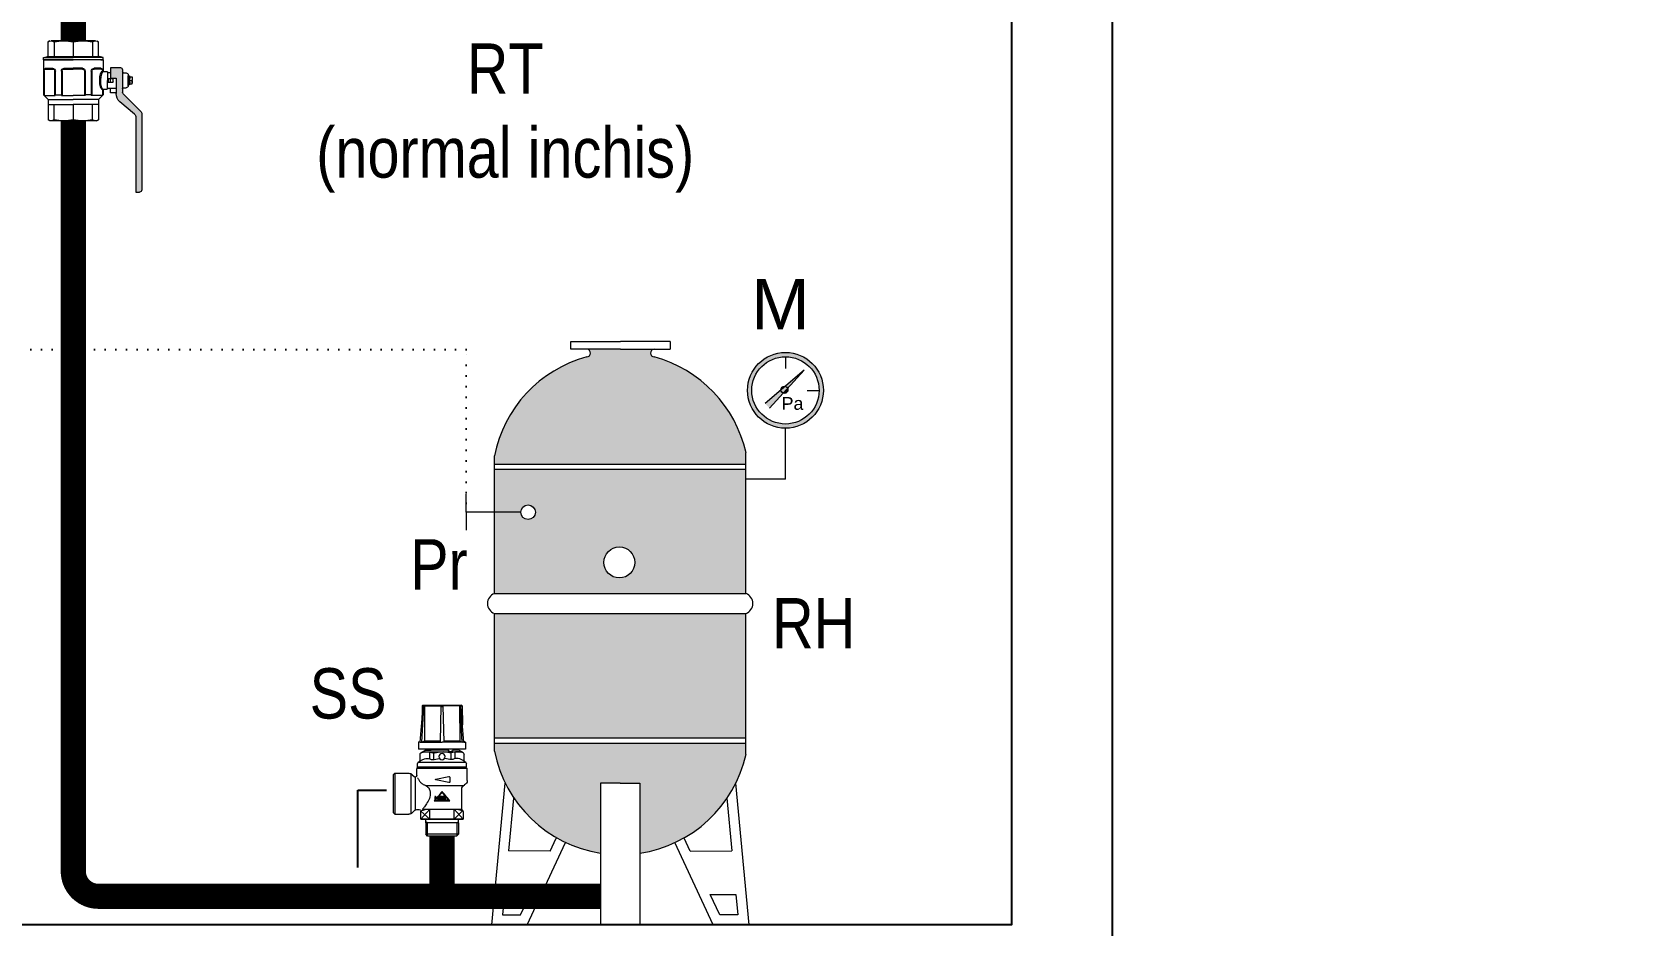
# Model space of a CAD drawing. Extents: x 2569 to 19597, y 1825 to 16548.
# Drawn here: x 16398 to 19597, y 9950 to 11726 of the extents above; entities that cross this region are included whole.
import ezdxf
from ezdxf import colors
from ezdxf.entities.mleader import LeaderData, LeaderLine
from ezdxf.math import Vec2, Vec3

# ---------------------------------------------------------------- set-up
doc = ezdxf.new("R2010")
doc.units = 0
doc.linetypes.add('ACAD_ISO07W100', pattern=[3, 0, -3])
for name, color, linetype, lineweight in [('S_TEXT', 7, 'Continuous', 15), ('SAN-MC-Circuit_Informatii', 121, 'ACAD_ISO07W100', 25), ('SAN-MC-COLD WATER', 5, 'Continuous', 30), ('SAN-MC-RAIN WATER', 106, 'PLUVIALA_LINE', 13), ('SAN-MC-TEXT', 7, 'Continuous', 5), ('SAN-MC-VALVE', 7, 'Continuous', 5)]:
    doc.layers.add(name, color=color, linetype=linetype, lineweight=lineweight)
doc.styles.get("Standard").update_dxf_attribs({"font": 'arial.ttf'})
doc.styles.add('Text 100', font='ARIALN.TTF', dxfattribs={"height": 100})
doc.linetypes.add('PLUVIALA_LINE', pattern='A,300,-100,["P",Standard,S=0.5,R=0,X=-2,Y=-1],-120', length=520)
doc.dimstyles.get("Standard").update_dxf_attribs({"dimtxt": 0.18, "dimasz": 0.18, "dimexe": 0.18, "dimexo": 0.0625, "dimgap": 0.09, "dimtad": 0, "dimtih": 1, "dimtoh": 1, "dimdec": 4, "dimzin": 0, "dimdsep": 46, "dimtxsty": 'Standard', "dimcen": 0.09, "dimadec": 0, "dimazin": 0, "dimtfac": 1, "dimtdec": 4, "dimtofl": 0, "dimtmove": 0, "dimatfit": 3, "dimfxl": 1, "dimtolj": 1, "dimtzin": 0, "dimarcsym": 0})

# ---------------------------------------------------------------- blocks, each defined once
blk = doc.blocks.new('A$C26137C86')
at = {"layer": 'SAN-MC-TEXT', "ltscale": 2}
h = blk.add_hatch(color=96, dxfattribs=at)
h.set_gradient(color1=(0, 127, 0), one_color=1, tint=1, name='INVCYLINDER')
h.paths.add_polyline_path([(251.6, 195.5), (251.6, 217.8, 0.277817), (69.4, 408.4, -0.923408), (69, 424.1), (2.3, 424.1), (-66.1, 424.1, -1.031022), (-64.9, 408.4, 0.284409), (-248.4, 211.7), (-248.4, 195.5)])
h.paths.add_polyline_path([(-248.4, 185.5), (-248.4, 99.7), (-195.8, 99.7, -1), (-166.8, 99.7, -1), (-195.8, 99.7), (-248.4, 99.7), (-248.4, -61.8), (251.6, -61.8), (251.6, 185.5)])
h.paths.add_polyline_path([(30.8, 0, -1), (-30.8, 0, -1)], flags=16)
h.paths.add_polyline_path([(-248.4, -101.6), (-248.4, -348.9), (251.6, -348.9), (251.6, -101.6)])
h.paths.add_polyline_path([(-37.4, -438.7), (1.6, -438.7), (40.6, -438.7), (40.6, -577.9, 0.309102), (251.6, -381.2), (251.6, -358.9), (-248.4, -358.9), (-248.4, -375.1, 0.314399), (-37.4, -577.7)])
at = {"layer": 'SAN-MC-TEXT'}
h = blk.add_hatch(color=256, dxfattribs=at)
edge = h.paths.add_edge_path()
edge.add_arc((330.1, 342), 75.4, 0, 360)
edge = h.paths.add_edge_path(flags=17)
edge.add_arc((330.1, 342), 66.9, 0, 360)
blk.add_hatch(color=1, dxfattribs=at).paths.add_polyline_path([(367.3, 381.9), (298.5, 306.5), (289.7, 315.9)])
h = blk.add_hatch(color=7, dxfattribs=at)
h.paths.add_polyline_path([(334.5, 345.9, -0.10205), (335.1, 343.1, -0.510246), (325.8, 336.4)])
h.paths.add_polyline_path([(329.8, 350), (320.9, 342.4, -0.025646), (320.9, 343.1, -0.493743)])
for p, q in [((-96.6, 424.1), (-96.6, 439.3)), ((-96.6, 439.3), (2.3, 439.3)), ((2.3, 424.1), (-96.6, 424.1)), ((101.2, 439.3), (2.3, 439.3)), ((2.3, 424.1), (101.2, 424.1)), ((101.2, 439.3), (101.2, 424.1)), ((-248.4, 211.7), (-248.4, -61.8)), ((-248.4, 195.5), (251.6, 195.5)), ((251.6, -61.8), (251.6, 217.8)), ((-248.4, 185.5), (251.6, 185.5)), ((330.4, 165.6), (251.6, 165.6)), ((-304.1, 99.7), (-304.1, 135.5)), ((-195.8, 99.7), (-304.1, 99.7)), ((-304.1, 99.7), (-304.1, 63.9)), ((-248.4, -61.8), (251.6, -61.8)), ((-248.4, -101.6), (-248.4, -375.1)), ((-248.4, -101.6), (251.6, -101.6)), ((251.6, -381.2), (251.6, -101.6)), ((-248.4, -348.9), (251.6, -348.9)), ((-248.4, -358.9), (251.6, -358.9)), ((-227.8, -439), (-253.9, -720.3)), ((1.6, -438.7), (-37.4, -438.7)), ((-37.4, -438.7), (-37.4, -720.3)), ((1.6, -438.7), (40.6, -438.7)), ((40.6, -438.7), (40.6, -720.3)), ((231.1, -439), (257.2, -720.3)), ((-210.5, -468.7), (-220.2, -573.1)), ((213.8, -468.7), (223.4, -573.1)), ((-137.2, -574), (-220.2, -573.1)), ((-183.4, -720.3), (-107.1, -556.8)), ((-137.2, -574), (-125.2, -548.3)), ((186.7, -720.3), (110.4, -556.8)), ((140.5, -574), (128.5, -548.3)), ((140.5, -574), (223.4, -573.1)), ((-228.2, -659.8), (-231.9, -700.3)), ((-177.2, -659.8), (-228.2, -659.8)), ((-196.1, -700.3), (-177.2, -659.8)), ((199.4, -700.3), (180.5, -659.8)), ((180.5, -659.8), (231.5, -659.8)), ((231.5, -659.8), (235.2, -700.3)), ((-231.9, -700.3), (-196.1, -700.3)), ((235.2, -700.3), (199.4, -700.3)), ((-253.9, -720.3), (-183.4, -720.3)), ((-37.4, -720.3), (1.6, -720.3)), ((40.6, -720.3), (1.6, -720.3)), ((257.2, -720.3), (186.7, -720.3))]:
    blk.add_line(p, q, dxfattribs=at)
at = {"layer": 'SAN-MC-TEXT', "color": 7}
for p, q in [((330.1, 408.9), (330.1, 385.2)), ((373.3, 342), (397, 342))]:
    blk.add_line(p, q, dxfattribs=at)
at = {"layer": 'SAN-MC-TEXT', "color": 1}
for p, q in [((367.3, 381.9), (289.7, 315.9)), ((298.5, 306.5), (367.3, 381.9))]:
    blk.add_line(p, q, dxfattribs=at)
at = {"layer": 'SAN-MC-TEXT'}
blk.add_lwpolyline([(330.4, 165.6), (330.4, 266.6)], dxfattribs=at)
at = {"layer": 'SAN-MC-TEXT', "color": 7}
for centre, radius in [((330.1, 342), 75.4), ((330.1, 342), 66.9), ((328, 343.1), 7.09)]:
    blk.add_circle(centre, radius, dxfattribs=at)
at = {"layer": 'SAN-MC-TEXT'}
for centre, radius in [((-181.3, 99.7), 14.5), ((0, 0), 30.8)]:
    blk.add_circle(centre, radius, dxfattribs=at)
for centre, radius, start, end in [((-65.2, 416.2), 7.87, 272.8106, 83.6891), ((69.8, 416.2), 7.87, 96.3109, 267.1894), ((2.3, 161.8), 255.6, 105.2324, 168.7374), ((2.3, 161.8), 255.6, 12.6628, 74.7676), ((-240.6, -81.7), 21.4, 111.3016, 248.6984), ((243.9, -81.7), 21.4, 291.3016, 68.6984), ((2.3, -325.2), 255.6, 191.2626, 261.075), ((2.3, -325.2), 255.6, 278.6313, 347.3372)]:
    blk.add_arc(centre, radius, start, end, dxfattribs=at)
blk.add_text('Pa', height=25.4, rotation=0, dxfattribs=at).set_placement((322.4, 303.3))
at = {"layer": 'SAN-MC-TEXT', "insert": (378.2, 563.3), "char_height": 100, "width": 317.327, "attachment_point": 3}
blk.add_mtext('M', dxfattribs=at)
blk = doc.blocks.new('Supapa Siguranta')
at = {"layer": 'SAN-MC-VALVE'}
for p, q in [((125014.5, -98657.3), (125010.7, -98661.1)), ((125010.7, -98661.1), (125010.7, -98718.6)), ((125037.3, -98660.3), (125011.5, -98660.3)), ((125037.3, -98657.3), (125014.5, -98657.3)), ((125014.5, -98657.3), (125014.5, -98722.3)), ((125037.3, -98657.3), (125037.3, -98722.3)), ((125037.3, -98657.3), (125043.6, -98657.3)), ((125037.3, -98660.3), (125039, -98657.3)), ((125044.5, -98647.6), (125043.6, -98649.2)), ((125043.6, -98649.2), (125043.6, -98730.5)), ((125044.5, -98647.6), (125044.5, -98732)), ((125057.6, -98647.6), (125044.5, -98647.6)), ((125044.5, -98647.6), (125064.5, -98665.5)), ((125044.5, -98665.5), (125061.6, -98648.5)), ((125044.5, -98665.5), (125064.5, -98665.5)), ((125064.5, -98728.4), (125064.5, -98650.4)), ((125065.9, -98650.8), (125104, -98650.8)), ((125111.7, -98722.5), (125111.7, -98646.8)), ((125121.1, -98639.8), (125145.1, -98639.8)), ((125145.1, -98639.8), (125145.1, -98739.8)), ((125148.2, -98643), (125145.1, -98639.8)), ((125148.2, -98641.4), (125148.2, -98738.3)), ((125148.2, -98641.4), (125155.3, -98641.4)), ((125157.2, -98642), (125157.2, -98737.7)), ((125158.1, -98643), (125159, -98644.6)), ((125161.7, -98646.2), (125173.7, -98646.2)), ((125177.9, -98664.6), (125164.5, -98664.6)), ((125176.4, -98647.7), (125181.1, -98655.8)), ((125178.6, -98726.4), (125178.6, -98653.3)), ((125181.8, -98657), (125181.8, -98668.3)), ((125183.8, -98657), (125183.6, -98657)), ((125197.8, -98643.2), (125183.8, -98643)), ((125197.8, -98643.2), (125199.9, -98646.9)), ((125197.8, -98646.7), (125197.8, -98643.2)), ((125197.8, -98646.7), (125268.1, -98652.4)), ((125197.8, -98646.7), (125197.8, -98689.8)), ((125197.8, -98649.9), (125268.1, -98653.9)), ((125199.9, -98654.8), (125197.8, -98649.9)), ((125269.7, -98655.2), (125199.9, -98654.8)), ((125199.9, -98654.8), (125199.9, -98684.7)), ((125269.7, -98650.2), (125232, -98649.5)), ((125268.1, -98652.4), (125268.1, -98653.9)), ((125268.1, -98652.4), (125269.7, -98653.7)), ((125268.1, -98653.9), (125269.7, -98655.2)), ((125269.7, -98650.2), (125271.3, -98651.8)), ((125269.7, -98653.7), (125269.7, -98650.2)), ((125269.7, -98655.2), (125269.7, -98687.5)), ((125271.3, -98727.9), (125271.3, -98651.8)), ((125081.1, -98705.6), (125081.1, -98674.1)), ((125081.1, -98674.1), (125083.6, -98676.2)), ((125082.4, -98676.9), (125082.4, -98683.2)), ((125084.8, -98679), (125082.4, -98676.9)), ((125082.4, -98683.2), (125082.4, -98703.1)), ((125082.4, -98683.2), (125089.8, -98683.2)), ((125083.2, -98683.8), (125082.4, -98683.2)), ((125083.1, -98688.1), (125084.4, -98686.9)), ((125083.1, -98689.8), (125083.1, -98688.1)), ((125084.5, -98688.7), (125083.1, -98689.8)), ((125083.1, -98691.2), (125083.1, -98689.8)), ((125083.1, -98689.8), (125089.8, -98689.8)), ((125084.5, -98691.2), (125083.1, -98691.2)), ((125083.1, -98692.4), (125083.8, -98691.8)), ((125083.1, -98694.5), (125083.1, -98692.4)), ((125083.1, -98693.3), (125083.1, -98693.3)), ((125083.1, -98693.3), (125083.1, -98693.3)), ((125083.1, -98694.9), (125083.1, -98694.5)), ((125083.2, -98695.3), (125083.1, -98694.9)), ((125083.1, -98696.5), (125085, -98696.5)), ((125083.1, -98697.8), (125083.1, -98696.5)), ((125088.2, -98697.8), (125083.1, -98697.8)), ((125084, -98684.5), (125083.2, -98683.8)), ((125083.4, -98695.6), (125083.2, -98695.3)), ((125083.6, -98695.9), (125083.4, -98695.6)), ((125083.6, -98676.2), (125086.3, -98678.4)), ((125083.9, -98696.1), (125083.6, -98695.9)), ((125083.8, -98691.8), (125084.5, -98691.2)), ((125084.3, -98696.3), (125083.9, -98696.1)), ((125085.8, -98684.5), (125084, -98684.5)), ((125084.7, -98696.4), (125084.3, -98696.3)), ((125084.3, -98697.8), (125084.3, -98697.8)), ((125084.4, -98686.9), (125085.8, -98685.8)), ((125085.9, -98687.5), (125084.5, -98688.7)), ((125084.5, -98691.2), (125084.5, -98694.5)), ((125085.8, -98691.2), (125084.5, -98691.2)), ((125084.5, -98694.5), (125084.5, -98694.6)), ((125084.5, -98694.6), (125084.6, -98694.7)), ((125084.6, -98694.7), (125084.6, -98694.9)), ((125084.6, -98694.9), (125084.7, -98695)), ((125084.7, -98695), (125084.8, -98695)), ((125085, -98696.5), (125084.7, -98696.4)), ((125087.3, -98681.1), (125084.8, -98679)), ((125084.8, -98695), (125084.9, -98695.1)), ((125084.9, -98695.1), (125084.9, -98695.1)), ((125084.9, -98695.1), (125084.9, -98695.1)), ((125084.9, -98695.1), (125085, -98695.1)), ((125085, -98695.1), (125085.2, -98695.2)), ((125085.2, -98695.2), (125085.3, -98695.1)), ((125085.6, -98696.4), (125085.2, -98696.5)), ((125085.2, -98696.5), (125089.8, -98696.5)), ((125085.3, -98695.1), (125085.4, -98695.1)), ((125085.4, -98695.1), (125085.5, -98695)), ((125085.5, -98695), (125085.6, -98695)), ((125085.6, -98695), (125085.7, -98694.9)), ((125085.9, -98696.3), (125085.6, -98696.4)), ((125085.7, -98694.9), (125085.8, -98694.7)), ((125085.8, -98685.8), (125085.8, -98684.5)), ((125085.8, -98694.5), (125085.8, -98691.2)), ((125085.8, -98694.6), (125085.8, -98694.5)), ((125085.8, -98694.6), (125085.8, -98694.6)), ((125085.8, -98694.6), (125085.8, -98694.6)), ((125085.8, -98694.7), (125085.8, -98694.6)), ((125085.9, -98685.3), (125085.9, -98685.3)), ((125085.9, -98685.3), (125085.9, -98685.3)), ((125085.9, -98687.7), (125085.9, -98687.5)), ((125086, -98687.9), (125085.9, -98687.7)), ((125085.9, -98691.7), (125085.9, -98691.7)), ((125085.9, -98691.7), (125085.9, -98691.7)), ((125086.3, -98696.1), (125085.9, -98696.3)), ((125086.2, -98688.3), (125086, -98687.9)), ((125086.4, -98688.6), (125086.2, -98688.3)), ((125086.3, -98678.4), (125088.9, -98680.7)), ((125086.6, -98695.9), (125086.3, -98696.1)), ((125086.7, -98688.8), (125086.4, -98688.6)), ((125086.9, -98695.6), (125086.6, -98695.9)), ((125087.1, -98689), (125086.7, -98688.8)), ((125086.7, -98699.1), (125088.2, -98697.8)), ((125087.1, -98695.7), (125086.9, -98695.6)), ((125087.1, -98680.9), (125087.1, -98680.9)), ((125087.1, -98680.9), (125087.1, -98680.9)), ((125087.5, -98689.1), (125087.1, -98689)), ((125087.5, -98695.8), (125087.1, -98695.7)), ((125087.2, -98684.5), (125087.2, -98687.2)), ((125088.5, -98684.5), (125087.2, -98684.5)), ((125087.2, -98687.2), (125087.2, -98687.3)), ((125087.2, -98687.3), (125087.2, -98687.4)), ((125087.2, -98687.4), (125087.3, -98687.5)), ((125087.2, -98691.2), (125087.2, -98693.8)), ((125088.5, -98691.2), (125087.2, -98691.2)), ((125087.2, -98693.8), (125087.2, -98693.9)), ((125087.2, -98693.9), (125087.2, -98694.1)), ((125087.2, -98694.1), (125087.3, -98694.2)), ((125089.8, -98683.2), (125087.3, -98681.1)), ((125087.3, -98687.5), (125087.4, -98687.6)), ((125087.3, -98694.2), (125087.4, -98694.3)), ((125087.4, -98687.6), (125087.5, -98687.7)), ((125087.4, -98694.3), (125087.5, -98694.4)), ((125087.5, -98687.7), (125087.6, -98687.8)), ((125087.8, -98689.2), (125087.5, -98689.1)), ((125087.5, -98694.4), (125087.6, -98694.4)), ((125087.8, -98695.8), (125087.5, -98695.8)), ((125087.6, -98687.8), (125087.7, -98687.8)), ((125087.6, -98694.4), (125087.7, -98694.5)), ((125087.7, -98687.8), (125087.8, -98687.8)), ((125087.7, -98694.5), (125087.8, -98694.5)), ((125087.8, -98687.8), (125088, -98687.8)), ((125088.2, -98689.1), (125087.8, -98689.2)), ((125087.8, -98694.5), (125088, -98694.5)), ((125088.2, -98695.8), (125087.8, -98695.8)), ((125088, -98687.8), (125088.1, -98687.8)), ((125088, -98694.5), (125088.1, -98694.4)), ((125088.1, -98687.8), (125088.2, -98687.7)), ((125088.1, -98694.4), (125088.2, -98694.4)), ((125088.2, -98687.7), (125088.3, -98687.6)), ((125088.6, -98689), (125088.2, -98689.1)), ((125088.2, -98694.4), (125088.3, -98694.3)), ((125088.6, -98695.7), (125088.2, -98695.8)), ((125088.2, -98695.8), (125088.2, -98695.8)), ((125088.3, -98687.6), (125088.4, -98687.5)), ((125088.3, -98694.3), (125088.4, -98694.2)), ((125088.4, -98687.4), (125088.5, -98687.3)), ((125088.4, -98687.5), (125088.4, -98687.4)), ((125088.4, -98694.1), (125088.5, -98693.9)), ((125088.4, -98694.2), (125088.4, -98694.1)), ((125088.5, -98687.2), (125088.5, -98684.5)), ((125088.5, -98687.3), (125088.5, -98687.2)), ((125088.5, -98693.8), (125088.5, -98691.2)), ((125088.5, -98693.1), (125088.5, -98693.1)), ((125088.5, -98693.1), (125088.5, -98693.1)), ((125088.5, -98693.9), (125088.5, -98693.8)), ((125089.8, -98698.2), (125088.5, -98699.4)), ((125088.9, -98688.8), (125088.6, -98689)), ((125088.9, -98695.5), (125088.6, -98695.7)), ((125088.9, -98680.7), (125091.6, -98682.9)), ((125089.2, -98688.6), (125088.9, -98688.8)), ((125089.2, -98695.2), (125088.9, -98695.5)), ((125089.1, -98682.5), (125089.1, -98682.5)), ((125089.1, -98682.5), (125089.1, -98682.5)), ((125089.5, -98688.3), (125089.2, -98688.6)), ((125089.5, -98694.9), (125089.2, -98695.2)), ((125089.7, -98687.9), (125089.5, -98688.3)), ((125089.7, -98694.6), (125089.5, -98694.9)), ((125089.8, -98687.6), (125089.7, -98687.9)), ((125089.8, -98694.2), (125089.7, -98694.6)), ((125089.8, -98683.2), (125089.8, -98687.2)), ((125092.5, -98685.4), (125089.8, -98683.2)), ((125089.8, -98687.2), (125089.8, -98687.6)), ((125089.8, -98689.8), (125089.8, -98693.8)), ((125089.8, -98693.8), (125089.8, -98694.2)), ((125089.8, -98696.5), (125092.5, -98694.3)), ((125089.8, -98696.5), (125089.8, -98698.2)), ((125091.9, -98696.5), (125089.8, -98696.5)), ((125090.8, -98684), (125090.8, -98684)), ((125091.6, -98682.9), (125094.3, -98685.2)), ((125094.5, -98694.3), (125091.9, -98696.5)), ((125095.1, -98687.6), (125092.5, -98685.4)), ((125092.5, -98694.3), (125095.1, -98692.1)), ((125092.9, -98685.8), (125092.9, -98685.8)), ((125093.6, -98695), (125093.6, -98695)), ((125094.3, -98685.2), (125097.1, -98687.5)), ((125094.3, -98686.8), (125094.3, -98686.8)), ((125094.3, -98686.8), (125094.3, -98686.8)), ((125097.2, -98692.1), (125094.5, -98694.3)), ((125097.7, -98689.8), (125095.1, -98687.6)), ((125095.1, -98692.1), (125097.7, -98689.8)), ((125097.1, -98687.5), (125099.8, -98689.8)), ((125099.8, -98689.8), (125097.2, -98692.1)), ((125117.4, -98676.1), (125122.6, -98702.4)), ((125127.6, -98674.2), (125118.9, -98674.2)), ((125123.9, -98702.4), (125129.1, -98676.1)), ((125176.3, -98672.7), (125163, -98672.7)), ((125176.4, -98671.9), (125176.4, -98671.9)), ((125183.8, -98668.3), (125181.8, -98668.3)), ((125181.8, -98677.7), (125181.8, -98723.2)), ((125183.8, -98677.7), (125181.8, -98677.7)), ((125197.8, -98685.9), (125269.7, -98687.5)), ((125197.8, -98733), (125197.8, -98689.8)), ((125269.7, -98692.2), (125197.8, -98693.8)), ((125199.9, -98695), (125199.9, -98724.8)), ((125268.1, -98687.5), (125268.1, -98692.2)), ((125269.7, -98724.5), (125269.7, -98692.2)), ((125010.7, -98718.6), (125014.5, -98722.3)), ((125037.3, -98719.4), (125011.5, -98719.4)), ((125037.3, -98722.3), (125014.5, -98722.3)), ((125037.3, -98719.4), (125039, -98722.3)), ((125037.3, -98722.3), (125043.6, -98722.3)), ((125064.5, -98714.2), (125044.5, -98732)), ((125044.5, -98714.2), (125060.7, -98732)), ((125044.5, -98714.2), (125064.5, -98714.2)), ((125081.1, -98703.2), (125081.1, -98703.2)), ((125081.7, -98705), (125081.1, -98705.6)), ((125082.4, -98704.5), (125081.7, -98705)), ((125082.4, -98703.1), (125082.4, -98704.5)), ((125082.4, -98703.1), (125088.2, -98703.1)), ((125083.2, -98703.8), (125082.4, -98703.1)), ((125082.5, -98703.3), (125082.5, -98703.3)), ((125084, -98704.5), (125083.2, -98703.8)), ((125088.2, -98704.5), (125084, -98704.5)), ((125085.1, -98700.5), (125086.7, -98699.1)), ((125087.5, -98702.5), (125085.1, -98700.5)), ((125088.5, -98699.4), (125087.1, -98700.5)), ((125087.1, -98700.5), (125088.5, -98701.6)), ((125089.8, -98704.5), (125087.5, -98702.5)), ((125088.2, -98703.1), (125088.2, -98704.5)), ((125088.4, -98703.3), (125088.4, -98703.3)), ((125088.5, -98701.6), (125089.8, -98702.7)), ((125089.8, -98702.7), (125089.8, -98704.5)), ((125176.3, -98707), (125163, -98707)), ((125177.9, -98715.1), (125164.5, -98715.1)), ((125176.4, -98707.8), (125176.4, -98707.8)), ((125176.4, -98731.9), (125181.1, -98723.8)), ((125176.4, -98731.9), (125181.1, -98723.8)), ((125181.8, -98722.6), (125181.8, -98711.3)), ((125183.8, -98722.6), (125183.6, -98722.6)), ((125183.8, -98722.6), (125183.6, -98722.6)), ((125199.9, -98724.8), (125197.8, -98729.8)), ((125197.8, -98729.8), (125268.1, -98725.8)), ((125197.8, -98733), (125268.1, -98727.3)), ((125269.7, -98724.5), (125199.9, -98724.8)), ((125269.7, -98729.5), (125232, -98730.2)), ((125268.1, -98725.8), (125269.7, -98724.5)), ((125268.1, -98727.3), (125268.1, -98725.8)), ((125268.1, -98727.3), (125269.7, -98726)), ((125269.7, -98726), (125269.7, -98729.5)), ((125271.3, -98727.9), (125269.7, -98729.5)), ((125043.6, -98730.5), (125044.5, -98732)), ((125044.5, -98732), (125060.7, -98732)), ((125054.5, -98783.6), (125054.5, -98755.6)), ((125134.9, -98751.7), (125055.3, -98751.7)), ((125057.2, -98749), (125061.1, -98745.1)), ((125063, -98742.3), (125127.3, -98742.3)), ((125063.9, -98738.4), (125063.9, -98735.1)), ((125133, -98749), (125129.2, -98745.2)), ((125131.4, -98739.8), (125145.1, -98739.8)), ((125135.7, -98783.6), (125135.7, -98755.6)), ((125148.2, -98736.7), (125145.1, -98739.8)), ((125148.2, -98738.3), (125155.3, -98738.3)), ((125158.1, -98736.7), (125159, -98735)), ((125161.7, -98733.5), (125173.7, -98733.5)), ((125197.8, -98736.5), (125183.8, -98736.7)), ((125197.8, -98736.5), (125199.9, -98732.8)), ((125197.8, -98733), (125197.8, -98736.5)), ((125135.7, -98783.6), (125054.5, -98783.6)), ((125057.6, -98786.7), (125054.5, -98783.6)), ((125132.6, -98786.7), (125057.6, -98786.7)), ((125135.7, -98783.6), (125132.6, -98786.7))]:
    blk.add_line(p, q, dxfattribs=at)
at = {"layer": 'SAN-MC-VALVE', "extrusion": (-1, 1.83697e-16, 0)}
blk.add_line((125183.8, -98643), (125183.8, -98736.7), dxfattribs=at)
at = {"layer": 'SAN-MC-VALVE'}
for points in [[(125104.8, -98715.2), (125101.4, -98714.1), (125098.3, -98713.5), (125095.1, -98713.3), (125091.9, -98713.5), (125088.8, -98714.1), (125085.8, -98715.1), (125082.9, -98716.3), (125080.1, -98717.6), (125077.6, -98719.1), (125075.2, -98720.6), (125073, -98722), (125071.1, -98723.4), (125069.3, -98724.7), (125067.7, -98725.9), (125066.4, -98726.9), (125065.3, -98727.8), (125064.5, -98728.4), (125064, -98728.8), (125063.9, -98728.9)], [(125112.9, -98725.3), (125112.6, -98724.4), (125111.4, -98722), (125110.1, -98719.8), (125108.4, -98717.8), (125106.8, -98716.3), (125105.8, -98715.7), (125104.8, -98715.2)], [(125121.1, -98735), (125120.3, -98734.6), (125118.5, -98733.2), (125117.6, -98732.4), (125116.7, -98731.4), (125115.7, -98730.2), (125114.7, -98728.8), (125113.8, -98727.2), (125113.1, -98725.6), (125112.9, -98725.3)], [(125126.4, -98738.3), (125126.2, -98738.2), (125125.8, -98737.9), (125125, -98737.4), (125123.9, -98736.7), (125122.6, -98735.9), (125121.1, -98735)]]:
    blk.add_lwpolyline(points, dxfattribs=at)
blk.add_circle((125168.8, -98689.8), 6.25, dxfattribs=at)
for centre, radius, start, end in [((125057.6, -98657), 9.38, 48.5904, 90), ((125004.9, -98667), 59.6, 1.506, 18.1013), ((125065.9, -98647.6), 3.12, 228.5904, 270), ((125104, -98641.4), 9.38, 270, 335.3757), ((125121.1, -98649.2), 9.38, 90, 155.3757), ((125155.3, -98644.5), 3.12, 30, 90), ((125161.7, -98643.1), 3.12, 210, 270), ((125173.7, -98649.3), 3.12, 30, 90), ((125183.6, -98653.9), 3.12, 214.2289, 270), ((125118.9, -98675.8), 1.56, 90, 191.3099), ((125127.6, -98675.8), 1.56, 348.6901, 90), ((125183.7, -98673), 5.05, 111.8775, 248.1225), ((125004.9, -98712.6), 59.6, 340.9738, 358.494), ((125123.2, -98702.3), 0.625, 191.3099, 348.6901), ((125183.6, -98725.8), 3.12, 90, 145.7711), ((125063.9, -98755.6), 9.38, 135, 180), ((125060.7, -98735.1), 3.12, 0, 90), ((125054.5, -98738.4), 9.38, 315, 0), ((125131.4, -98743), 3.12, 90, 225), ((125126.4, -98755.6), 9.38, 0, 45), ((125155.3, -98735.1), 3.12, 270, 330), ((125161.7, -98736.6), 3.12, 90, 150), ((125173.7, -98730.4), 3.12, 270, 330), ((125173.7, -98730.4), 3.12, 270, 330)]:
    blk.add_arc(centre, radius, start, end, dxfattribs=at)
for points, knots in [([(125159, -98644.6), (125164.5, -98654.1), (125166.5, -98661.1), (125161.4, -98671.4), (125164, -98679.2), (125165.3, -98684.7)], [0, 0, 0, 0, 2.818946, 6.498428, 10.306657, 10.306657, 10.306657, 10.306657]), ([(125176.4, -98647.7), (125178, -98654.6), (125179.8, -98661.3), (125174.3, -98672.3), (125178.1, -98681.1), (125178.6, -98686.1)], [0.251776, 0.251776, 0.251776, 0.251776, 2.818946, 6.498428, 11.244423, 11.244423, 11.244423, 11.244423]), ([(125159, -98735), (125164.5, -98725.6), (125166.5, -98718.6), (125161.4, -98708.3), (125164, -98700.5), (125165.3, -98695)], [0, 0, 0, 0, 2.818946, 6.498428, 10.306657, 10.306657, 10.306657, 10.306657]), ([(125176.4, -98731.9), (125178, -98725), (125179.8, -98718.3), (125174.3, -98707.3), (125178.1, -98698.5), (125178.6, -98693.6)], [0.251776, 0.251776, 0.251776, 0.251776, 2.818946, 6.498428, 11.244423, 11.244423, 11.244423, 11.244423])]:
    blk.add_open_spline(points, degree=3, knots=knots, dxfattribs=at)
blk = doc.blocks.new('Robinet Sfera')
at = {"layer": 'SAN-MC-VALVE'}
h = blk.add_hatch(color=1, dxfattribs=at)
h.dxf.hatch_style = 1
h.paths.add_polyline_path([(139218.8, -108600.9), (139219.2, -108579.2), (139218.9, -108577.4), (139218.3, -108576.4), (139217.2, -108575.4), (139216.8, -108575.1), (139215.7, -108574.7), (139214.6, -108574.5), (139165.2, -108574.5), (139163.4, -108574.2), (139161.9, -108573.1), (139122.6, -108533.9), (139121.1, -108532.9), (139119.3, -108532.5), (138951.3, -108532.5), (138948, -108533.9), (138946.6, -108537.2), (138946.6, -108545), (139110.4, -108545), (139112.6, -108545.2), (139114.3, -108545.8), (139116.1, -108546.9), (139117.5, -108548.3), (139144.3, -108580.2), (139148.1, -108583.8), (139150, -108585.1), (139152.3, -108586.3), (139155.8, -108587.6), (139159.2, -108588.3), (139162.1, -108588.5), (139195.9, -108588.5), (139195.9, -108600.9)])
at = {"layer": 'SAN-MC-VALVE', "linetype": 'Continuous'}
for p, q in [((138946.6, -108545), (138946.6, -108537.2)), ((138947.1, -108545), (138946.6, -108544.5)), ((139110.4, -108545), (138946.6, -108545)), ((139119.3, -108532.5), (138951.3, -108532.5)), ((139161.9, -108573.1), (139122.6, -108533.9)), ((139117.5, -108548.3), (139144.3, -108580.2)), ((139191.2, -108574.5), (139165.2, -108574.5)), ((139174.9, -108572.2), (139174.9, -108566.7)), ((139179.6, -108562.1), (139191.2, -108562.1)), ((139183.5, -108559), (139181.1, -108559.6)), ((139181.1, -108562.1), (139181.1, -108559.6)), ((139181.1, -108559.6), (139191.2, -108559.6)), ((139181.1, -108562.1), (139181.3, -108561.8)), ((139181.3, -108562.1), (139182.5, -108561.8)), ((139181.3, -108561.8), (139181.3, -108562.1)), ((139182.5, -108562.1), (139184.7, -108561.8)), ((139182.5, -108561.8), (139182.5, -108562.1)), ((139183.5, -108559), (139183.5, -108553.5)), ((139183.5, -108553.5), (139191.2, -108553.5)), ((139184.7, -108562.1), (139187.8, -108561.8)), ((139184.7, -108561.8), (139184.7, -108562.1)), ((139187.8, -108561.8), (139187.8, -108562.1)), ((139187.8, -108562.1), (139191.2, -108561.8)), ((139199, -108553.5), (139191.2, -108553.5)), ((139191.2, -108559.6), (139191.2, -108554.1)), ((139201.3, -108559.6), (139191.2, -108559.6)), ((139191.2, -108562.1), (139194.7, -108561.8)), ((139191.2, -108561.8), (139191.2, -108562.1)), ((139202.9, -108562.1), (139191.2, -108562.1)), ((139214.6, -108574.5), (139191.2, -108574.5)), ((139194.7, -108562.1), (139197.7, -108561.8)), ((139194.7, -108561.8), (139194.7, -108562.1)), ((139197.7, -108562.1), (139200, -108561.8)), ((139197.7, -108561.8), (139197.7, -108562.1)), ((139199, -108559), (139199, -108553.5)), ((139199, -108559), (139201.3, -108559.6)), ((139200, -108562.1), (139201.1, -108561.8)), ((139200, -108561.8), (139200, -108562.1)), ((139201.1, -108562.1), (139201.3, -108561.8)), ((139201.1, -108562.1), (139201.1, -108561.8)), ((139201.1, -108562.1), (139201.1, -108561.8)), ((139201.1, -108561.8), (139201.1, -108562.1)), ((139201.3, -108561.8), (139201.3, -108559.6)), ((139207.6, -108572.2), (139207.6, -108566.7)), ((139219.2, -108588.5), (139219.2, -108579.2)), ((139159.3, -108617), (139149.2, -108627.1)), ((139170.2, -108617), (139159.3, -108617)), ((139195.9, -108588.5), (139162.1, -108588.5)), ((139163.6, -108588.5), (139163.6, -108600.9)), ((139163.6, -108600.9), (139174.1, -108600.9)), ((139171.8, -108617), (139171.8, -108608.7)), ((139173.3, -108607.2), (139191.2, -108607.2)), ((139174.1, -108607.2), (139174.1, -108588.5)), ((139187.3, -108606.1), (139187.3, -108595.8)), ((139195.1, -108606.1), (139187.3, -108606.1)), ((139188.1, -108595), (139194.3, -108595)), ((139194.3, -108601.2), (139188.1, -108601.2)), ((139209.1, -108607.2), (139191.2, -108607.2)), ((139195.1, -108606.1), (139195.1, -108595.8)), ((139195.9, -108600.9), (139195.9, -108588.5)), ((139218.8, -108600.9), (139195.9, -108600.9)), ((139208.3, -108607.2), (139208.3, -108600.9)), ((139210.7, -108617), (139210.7, -108608.7)), ((139236.3, -108617), (139212.2, -108617)), ((139218.8, -108588.5), (139219.2, -108588.5)), ((139218.8, -108588.5), (139218.8, -108600.9)), ((139236.3, -108621.6), (139236.3, -108617)), ((139236.3, -108617), (139236.3, -108617.9)), ((139236.3, -108617), (139236.3, -108682.3)), ((139236.3, -108617), (139241, -108617)), ((139241, -108617), (139243.4, -108625.9)), ((139241, -108617), (139241, -108682.3)), ((139102.6, -108631.1), (139104.9, -108627.1)), ((139102.6, -108631.1), (139102.6, -108733.5)), ((139149.2, -108627.1), (139104.9, -108627.1)), ((139104.9, -108640), (139138.3, -108640)), ((139138.3, -108627.1), (139138.3, -108682.3)), ((139149.2, -108627.1), (139149.2, -108682.3)), ((139170.2, -108618.5), (139157.8, -108618.5)), ((139157.8, -108618.5), (139157.8, -108643)), ((139211.4, -108641.4), (139157.8, -108641.4)), ((139211.4, -108643), (139157.8, -108643)), ((139159.3, -108643), (139159.3, -108656.2)), ((139213, -108618.5), (139212.2, -108618.5)), ((139216.1, -108621.6), (139216.1, -108636.7)), ((139217.7, -108621.6), (139217.7, -108636.7)), ((139236.3, -108618.1), (139236.3, -108619.5)), ((139236.3, -108619.5), (139236.3, -108682.3)), ((139243.7, -108737.5), (139243.7, -108627.1)), ((139275.3, -108640), (139243.7, -108640)), ((139244.9, -108627.1), (139275.3, -108627.1)), ((139277.5, -108631), (139275.3, -108627.1)), ((139277.5, -108639.7), (139277.5, -108724.8)), ((139138.3, -108682.3), (139104.9, -108682.3)), ((139138.3, -108737.5), (139138.3, -108682.3)), ((139149.2, -108737.5), (139149.2, -108682.3)), ((139211.4, -108656.2), (139157.8, -108656.2)), ((139157.8, -108656.2), (139157.8, -108682.3)), ((139211.4, -108657.8), (139157.8, -108657.8)), ((139157.8, -108708.3), (139157.8, -108682.3)), ((139216.1, -108662.4), (139216.1, -108682.3)), ((139216.1, -108702.1), (139216.1, -108682.3)), ((139217.7, -108662.4), (139217.7, -108682.3)), ((139217.7, -108702.1), (139217.7, -108682.3)), ((139236.3, -108745.1), (139236.3, -108682.3)), ((139236.3, -108682.3), (139236.3, -108747.6)), ((139241, -108747.6), (139241, -108682.3)), ((139275.3, -108682.3), (139243.7, -108682.3)), ((139211.4, -108706.8), (139157.8, -108706.8)), ((139211.4, -108708.3), (139157.8, -108708.3)), ((139211.4, -108721.6), (139157.8, -108721.6)), ((139157.8, -108746), (139157.8, -108721.6)), ((139211.4, -108723.2), (139157.8, -108723.2)), ((139159.3, -108721.6), (139159.3, -108708.3)), ((139102.6, -108733.5), (139104.9, -108737.5)), ((139104.9, -108724.5), (139138.3, -108724.5)), ((139149.2, -108737.5), (139104.9, -108737.5)), ((139159.3, -108747.6), (139149.2, -108737.5)), ((139213, -108746), (139157.8, -108746)), ((139236.3, -108747.6), (139159.3, -108747.6)), ((139216.1, -108742.9), (139216.1, -108727.8)), ((139217.7, -108742.9), (139217.7, -108727.8)), ((139236.3, -108747.6), (139236.3, -108744.1)), ((139236.3, -108746.4), (139236.3, -108745.1)), ((139236.3, -108747.6), (139236.3, -108746.6)), ((139236.3, -108747.6), (139241, -108747.6)), ((139241, -108747.6), (139243.4, -108738.6)), ((139275.3, -108724.5), (139243.7, -108724.5)), ((139244.9, -108737.5), (139275.3, -108737.5)), ((139277.5, -108733.6), (139275.3, -108737.5))]:
    blk.add_line(p, q, dxfattribs=at)
at = {"layer": 'SAN-MC-VALVE'}
blk.add_line((139277.5, -108633.5), (139277.5, -108731), dxfattribs=at)
at = {"layer": 'SAN-MC-VALVE', "linetype": 'Continuous'}
for centre, radius, start, end in [((138951.3, -108537.2), 4.67, 90, 180), ((139110.4, -108554.3), 9.33, 39.9999, 90), ((139119.3, -108537.2), 4.67, 45.0001, 90), ((139162.1, -108565.2), 23.3, 220, 270), ((139165.2, -108569.8), 4.67, 225.0004, 270), ((139172.6, -108572.2), 2.33, 270, 0), ((139179.6, -108566.7), 4.67, 90, 180), ((139186.2, -108576.1), 17.3, 72.983, 107.017), ((139187.3, -108567.7), 14.2, 74.0201, 105.9799), ((139195.1, -108567.7), 14.2, 74.0201, 105.9799), ((139196.3, -108576.2), 17.4, 73.0712, 106.9288), ((139202.9, -108566.7), 4.67, 0, 90), ((139209.9, -108572.2), 2.33, 180, 270), ((139214.6, -108579.2), 4.67, 0, 90), ((139170.2, -108615.4), 1.56, 270, 0), ((139170.2, -108617), 1.56, 270, 0), ((139173.3, -108608.7), 1.56, 90, 180), ((139188.1, -108595.8), 0.778, 90, 180), ((139188.1, -108600.4), 0.778, 180, 270), ((139194.3, -108595.8), 0.778, 0, 90), ((139194.3, -108600.4), 0.778, 270, 0), ((139209.1, -108608.7), 1.56, 0, 90), ((139212.2, -108615.4), 1.56, 180, 270), ((139212.2, -108617), 1.56, 180, 270), ((139112.8, -108633.5), 10.3, 140.9211, 219.0789), ((139200.8, -108661.2), 98.2, 167.5816, 192.4184), ((139211.4, -108636.7), 4.67, 270, 0), ((139211.4, -108636.7), 6.22, 270, 0), ((139213, -108621.6), 3.11, 0, 90), ((139214.5, -108621.6), 3.11, 0, 90), ((139244.9, -108625.5), 1.56, 195.0002, 270), ((139267.1, -108633.5), 10.5, 321.7703, 38.2297), ((139177, -108661.2), 100.6, 347.8706, 12.1294), ((139200.8, -108703.4), 98.2, 167.5816, 192.4184), ((139211.4, -108662.4), 6.22, 0, 90), ((139211.4, -108662.4), 4.67, 0, 90), ((139177, -108703.4), 100.6, 347.8706, 12.1294), ((139211.4, -108702.1), 6.22, 270, 0), ((139211.4, -108702.1), 4.67, 270, 0), ((139211.4, -108727.8), 6.22, 0, 90), ((139211.4, -108727.8), 4.67, 0, 90), ((139112.8, -108731), 10.3, 140.9211, 219.0789), ((139213, -108742.9), 3.11, 270, 0), ((139214.5, -108742.9), 3.11, 270, 0), ((139214.5, -108749.2), 3.11, 89.99999722530514, 90), ((139244.9, -108739), 1.56, 90, 164.9998), ((139267.1, -108731), 10.5, 321.7703, 38.2297)]:
    blk.add_arc(centre, radius, start, end, dxfattribs=at)
at = {"layer": 'SAN-MC-VALVE', "linetype": 'Continuous', "extrusion": (0, 0, -1)}
for centre, major_axis, ratio in [((139191.2, -108616.2), (-19.4, -0.8), 0.343041), ((139191.2, -108618.1), (-19.9, 0), 0.355391)]:
    blk.add_ellipse(centre, major_axis=major_axis, ratio=ratio, start_param=3.141593, end_param=6.283185, dxfattribs=at)

msp = doc.modelspace()

# ---------------------------------------------------------------- linework, layer by layer
msp.add_lwpolyline([(11427.24373, 9752.21856), (11427.24373, 9752.21856), (12327.24373, 9752.21856), (18545.27901, 9752.23127), (18545.20273, 13052.23127), (12327.24373, 13052.21856), (2569.35506, 13052.21856), (2569.35506, 9752.21856)], close=True)
msp.add_lwpolyline([(10969.43134, 9952.21856), (18345.20273, 9952.21856), (18345.20273, 12852.21856), (10969.43134, 12852.21856)])
at = {"layer": 'SAN-MC-Circuit_Informatii', "linetype": 'ACAD_ISO07W100', "ltscale": 7}
msp.add_lwpolyline([(17260.95924, 10789.70179), (17260.95924, 11095.39669), (15955.08776, 11095.39669)], dxfattribs=at)
at = {"layer": 'SAN-MC-RAIN WATER', "color": 30, "linetype": 'Continuous', "ltscale": 10, "const_width": 50}
msp.add_lwpolyline([(16480.09064, 11708.55603), (16480.09066, 12078.44925)], dxfattribs=at)
msp.add_lwpolyline([(17527.73436, 10008.5513), (16530.09066, 10008.5513, -0.4142135624), (16480.09066, 10058.5513), (16480.09064, 11549.1008)], format="xyb", dxfattribs=at)
at = {"layer": 'SAN-MC-RAIN WATER', "color": 30, "linetype": 'Continuous', "ltscale": 200, "const_width": 50}
msp.add_lwpolyline([(17212.83074, 10008.5513), (17212.83074, 10128.01778)], dxfattribs=at)

# ---------------------------------------------------------------- block references
at = {"layer": 'SAN-MC-COLD WATER', "xscale": -0.9075000000000002, "yscale": 0.9075000000000002, "zscale": 0.9075000000000002, "rotation": 270}
msp.add_blockref('Robinet Sfera', (115109.26027, -114685.80147), dxfattribs=at)
at = {"layer": 'SAN-MC-COLD WATER', "ltscale": 0.05}
msp.add_blockref('A$C26137C86', (17565.09521, 10672.1245), dxfattribs=at)
at = {"layer": 'SAN-MC-COLD WATER', "xscale": -1, "rotation": 270}
msp.add_blockref('Supapa Siguranta', (115902.66242, -114882.72775), dxfattribs=at)

# ---------------------------------------------------------------- texts
at = {"layer": 'SAN-MC-TEXT', "char_height": 100, "style": 'Text 100'}
for s, insert, width, attachment_point in [('\\A1;\\pxqc;RT\\P{\\A0;(normal inchis)}', (17770.30945, 11703.58965), 864.0618794, 3), ('\\A1; Pr', (17117.54597, 10718.24269), 721.4110239, 1), ('\\A1;RH', (17868.59403, 10601.26778), 721.4110239, 1), ('\\A1;SS', (16949.76215, 10461.87161), 721.4110239, 1)]:
    msp.add_mtext(s, dxfattribs=dict(at, insert=insert, width=width, attachment_point=attachment_point))

# ---------------------------------------------------------------- leaders
ml = msp.add_multileader_mtext('Standard')
ml.set_content('\\A2;{\\LGrup electropompe irigatie 2 buc (1F+1R) }SPI^I', color=256, style='Text 100')
ml.set_leader_properties(color=256, linetype='ByLayer')
ml.build(insert=Vec2(0, 0))
ml.multileader.update_dxf_attribs({"text_left_attachment_type": 6, "text_right_attachment_type": 6, "arrow_head_size": 100})
ctx = ml.context
ctx.base_point, ctx.char_height, ctx.arrow_head_size, ctx.landing_gap_size, ctx.plane_origin = Vec3(16564.8902, 9206.40586), 100, 100, 20, Vec3(13692.74876, 7507.36039)
ctx.left_attachment, ctx.right_attachment = 6, 6
notes = []
notes.append((ctx, [(0, (1, 1, 0), (16556.8902, 9206.40586), (1, 0), 8, [(0, [(15745.64527, 10165.75557)], 0, [])])]))
ctx.mtext.insert, ctx.mtext.flow_direction = Vec3(16584.8902, 9335.80558), 5
at = {"layer": 'S_TEXT'}
msp.add_leader([(17045.23031, 10065.58807), (17045.23031, 10219.80066), (17102.19144, 10219.80066)], dimstyle='Standard', override={"dimgap": 0.04}, dxfattribs=at)
for ctx, leaders in notes:
    for number, flags, end, landing, length, lines in leaders:
        leader = LeaderData()
        leader.index, (leader.has_last_leader_line, leader.has_dogleg_vector, leader.attachment_direction) = number, flags
        leader.last_leader_point, leader.dogleg_vector, leader.dogleg_length = Vec3(end), Vec3(landing), length
        for number, points, colour, breaks in lines:
            line = LeaderLine()
            line.index, line.vertices, line.color, line.breaks = number, Vec3.list(points), colors.encode_raw_color(colour), breaks
            leader.lines.append(line)
        ctx.leaders.append(leader)

doc.saveas('drawing.dxf')
